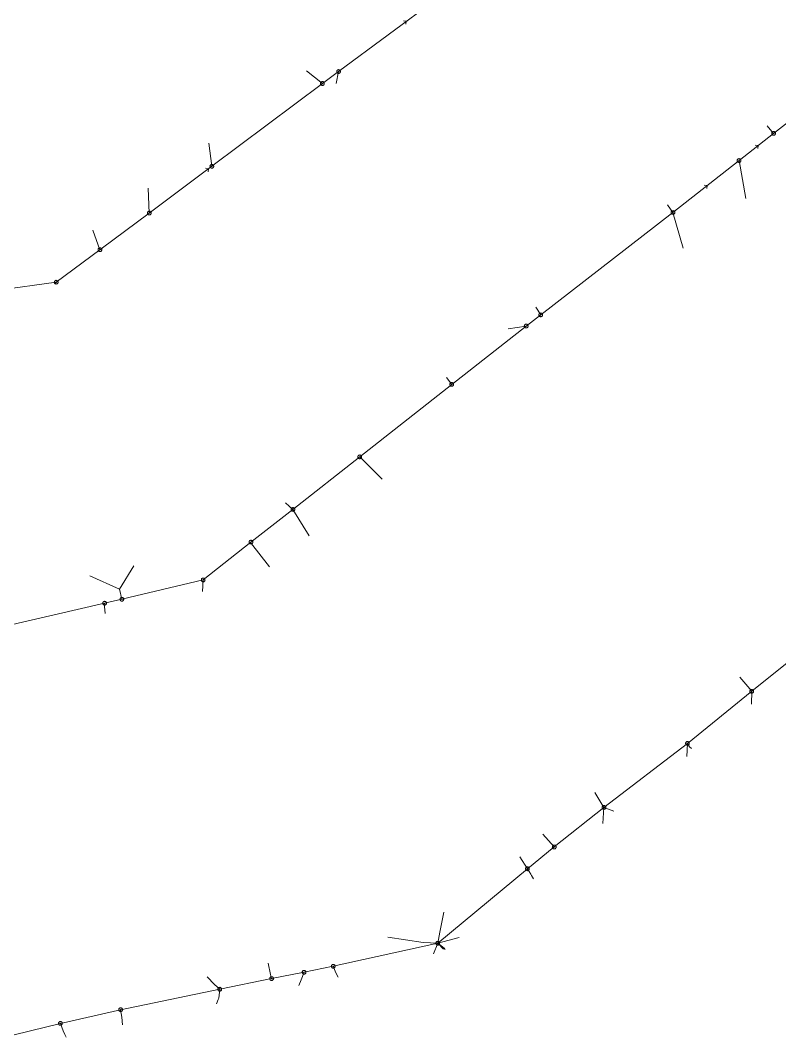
# Model space of a CAD drawing. Header units: metres. Extents: x 25504150 to 25508618, y 6694193 to 6702753.
# Drawn here: x 25504740.4 to 25504928, y 6698238.2 to 6698489.6 of the extents above; entities that cross this region are included whole.
import ezdxf

# ---------------------------------------------------------------- set-up
doc = ezdxf.new("R2010")
doc.units = ezdxf.units.M
for name, pattern in [('Sewer_node', [0]), ('Viemariputket', [0]), ('Viemarivarusteet', [0])]:
    doc.linetypes.add(name, pattern=pattern)
for name, color, linetype, lineweight in [('Sewer_node', 7, 'Sewer_node', 0), ('Viemariputket', 7, 'Viemariputket', 0), ('Viemarivarusteet', 7, 'Viemarivarusteet', 0)]:
    doc.layers.add(name, color=color, linetype=linetype, lineweight=lineweight)

msp = doc.modelspace()

# ---------------------------------------------------------------- linework, layer by layer
at = {"layer": 'Sewer_node', "color": 46, "linetype": 'Continuous', "true_color": 0x7f5f00, "flags": 128}
for points in [[(25504835.65, 6698488.62), (25504835.75, 6698489.36), (25504835.02, 6698489.47)], [(25504922.57, 6698457.95), (25504922.66, 6698458.7), (25504921.92, 6698458.79)], [(25504786.82, 6698452.24), (25504786.92, 6698452.98), (25504786.18, 6698453.08)], [(25504910.02, 6698448.08), (25504910.1, 6698448.83), (25504909.36, 6698448.92)]]:
    msp.add_lwpolyline(points, dxfattribs=at)
for points, elevation in [([(25504819.47, 6698476.97), (25504819.46, 6698477.04), (25504819.45, 6698477.11), (25504819.42, 6698477.18), (25504819.38, 6698477.24), (25504819.34, 6698477.3), (25504819.28, 6698477.34), (25504819.22, 6698477.38), (25504819.15, 6698477.41), (25504819.08, 6698477.42), (25504819.01, 6698477.43), (25504818.94, 6698477.42), (25504818.87, 6698477.41), (25504818.8, 6698477.38), (25504818.74, 6698477.34), (25504818.68, 6698477.3), (25504818.64, 6698477.24), (25504818.6, 6698477.18), (25504818.57, 6698477.11), (25504818.56, 6698477.04), (25504818.55, 6698476.97), (25504818.56, 6698476.9), (25504818.57, 6698476.83), (25504818.6, 6698476.76), (25504818.64, 6698476.7), (25504818.68, 6698476.64), (25504818.74, 6698476.6), (25504818.8, 6698476.56), (25504818.87, 6698476.53), (25504818.94, 6698476.52), (25504819.01, 6698476.51), (25504819.08, 6698476.52), (25504819.15, 6698476.53), (25504819.22, 6698476.56), (25504819.28, 6698476.6), (25504819.34, 6698476.64), (25504819.38, 6698476.7), (25504819.42, 6698476.76), (25504819.45, 6698476.83), (25504819.46, 6698476.9)], 40.3), ([(25504815.5, 6698474.01), (25504815.49, 6698474.08), (25504815.48, 6698474.16), (25504815.45, 6698474.22), (25504815.41, 6698474.29), (25504815.36, 6698474.34), (25504815.31, 6698474.39), (25504815.24, 6698474.43), (25504815.18, 6698474.46), (25504815.1, 6698474.47), (25504815.03, 6698474.48), (25504814.96, 6698474.47), (25504814.88, 6698474.46), (25504814.82, 6698474.43), (25504814.75, 6698474.39), (25504814.7, 6698474.34), (25504814.65, 6698474.29), (25504814.61, 6698474.22), (25504814.58, 6698474.16), (25504814.57, 6698474.08), (25504814.56, 6698474.01), (25504814.57, 6698473.94), (25504814.58, 6698473.86), (25504814.61, 6698473.8), (25504814.65, 6698473.73), (25504814.7, 6698473.68), (25504814.75, 6698473.63), (25504814.82, 6698473.59), (25504814.88, 6698473.56), (25504814.96, 6698473.55), (25504815.03, 6698473.54), (25504815.1, 6698473.55), (25504815.18, 6698473.56), (25504815.24, 6698473.59), (25504815.31, 6698473.63), (25504815.36, 6698473.68), (25504815.41, 6698473.73), (25504815.45, 6698473.8), (25504815.48, 6698473.86), (25504815.49, 6698473.94)], 38.3), ([(25504918.41, 6698455), (25504918.4, 6698455.07), (25504918.39, 6698455.14), (25504918.36, 6698455.21), (25504918.32, 6698455.27), (25504918.28, 6698455.33), (25504918.22, 6698455.37), (25504918.16, 6698455.41), (25504918.09, 6698455.44), (25504918.02, 6698455.45), (25504917.95, 6698455.46), (25504917.88, 6698455.45), (25504917.81, 6698455.44), (25504917.74, 6698455.41), (25504917.68, 6698455.37), (25504917.62, 6698455.33), (25504917.58, 6698455.27), (25504917.54, 6698455.21), (25504917.51, 6698455.14), (25504917.5, 6698455.07), (25504917.49, 6698455), (25504917.5, 6698454.93), (25504917.51, 6698454.86), (25504917.54, 6698454.79), (25504917.58, 6698454.73), (25504917.62, 6698454.67), (25504917.68, 6698454.63), (25504917.74, 6698454.59), (25504917.81, 6698454.56), (25504917.88, 6698454.55), (25504917.95, 6698454.54), (25504918.02, 6698454.55), (25504918.09, 6698454.56), (25504918.16, 6698454.59), (25504918.22, 6698454.63), (25504918.28, 6698454.67), (25504918.32, 6698454.73), (25504918.36, 6698454.79), (25504918.39, 6698454.86), (25504918.4, 6698454.93)], 39.37), ([(25504788.18, 6698453.58), (25504788.17, 6698453.65), (25504788.16, 6698453.72), (25504788.13, 6698453.79), (25504788.09, 6698453.85), (25504788.05, 6698453.91), (25504787.99, 6698453.95), (25504787.93, 6698453.99), (25504787.86, 6698454.02), (25504787.79, 6698454.03), (25504787.72, 6698454.04), (25504787.65, 6698454.03), (25504787.58, 6698454.02), (25504787.51, 6698453.99), (25504787.45, 6698453.95), (25504787.39, 6698453.91), (25504787.35, 6698453.85), (25504787.31, 6698453.79), (25504787.28, 6698453.72), (25504787.27, 6698453.65), (25504787.26, 6698453.58), (25504787.27, 6698453.51), (25504787.28, 6698453.44), (25504787.31, 6698453.37), (25504787.35, 6698453.31), (25504787.39, 6698453.25), (25504787.45, 6698453.21), (25504787.51, 6698453.17), (25504787.58, 6698453.14), (25504787.65, 6698453.13), (25504787.72, 6698453.12), (25504787.79, 6698453.13), (25504787.86, 6698453.14), (25504787.93, 6698453.17), (25504787.99, 6698453.21), (25504788.05, 6698453.25), (25504788.09, 6698453.31), (25504788.13, 6698453.37), (25504788.16, 6698453.44), (25504788.17, 6698453.51)], 38.53), ([(25504772.72, 6698442.02), (25504772.71, 6698442.09), (25504772.7, 6698442.16), (25504772.67, 6698442.23), (25504772.63, 6698442.29), (25504772.59, 6698442.35), (25504772.53, 6698442.39), (25504772.47, 6698442.43), (25504772.4, 6698442.46), (25504772.33, 6698442.47), (25504772.26, 6698442.48), (25504772.19, 6698442.47), (25504772.12, 6698442.46), (25504772.05, 6698442.43), (25504771.99, 6698442.39), (25504771.93, 6698442.35), (25504771.89, 6698442.29), (25504771.85, 6698442.23), (25504771.82, 6698442.16), (25504771.81, 6698442.09), (25504771.8, 6698442.02), (25504771.81, 6698441.95), (25504771.82, 6698441.88), (25504771.85, 6698441.81), (25504771.89, 6698441.75), (25504771.93, 6698441.69), (25504771.99, 6698441.65), (25504772.05, 6698441.61), (25504772.12, 6698441.58), (25504772.19, 6698441.57), (25504772.26, 6698441.56), (25504772.33, 6698441.57), (25504772.4, 6698441.58), (25504772.47, 6698441.61), (25504772.53, 6698441.65), (25504772.59, 6698441.69), (25504772.63, 6698441.75), (25504772.67, 6698441.81), (25504772.7, 6698441.88), (25504772.71, 6698441.95)], 40.45), ([(25504902.08, 6698442.17), (25504902.07, 6698442.24), (25504902.06, 6698442.31), (25504902.03, 6698442.38), (25504901.99, 6698442.44), (25504901.95, 6698442.5), (25504901.89, 6698442.54), (25504901.83, 6698442.58), (25504901.76, 6698442.61), (25504901.69, 6698442.62), (25504901.62, 6698442.63), (25504901.55, 6698442.62), (25504901.48, 6698442.61), (25504901.41, 6698442.58), (25504901.35, 6698442.54), (25504901.29, 6698442.5), (25504901.25, 6698442.44), (25504901.21, 6698442.38), (25504901.18, 6698442.31), (25504901.17, 6698442.24), (25504901.16, 6698442.17), (25504901.17, 6698442.1), (25504901.18, 6698442.03), (25504901.21, 6698441.96), (25504901.25, 6698441.9), (25504901.29, 6698441.84), (25504901.35, 6698441.8), (25504901.41, 6698441.76), (25504901.48, 6698441.73), (25504901.55, 6698441.72), (25504901.62, 6698441.71), (25504901.69, 6698441.72), (25504901.76, 6698441.73), (25504901.83, 6698441.76), (25504901.89, 6698441.8), (25504901.95, 6698441.84), (25504901.99, 6698441.9), (25504902.03, 6698441.96), (25504902.06, 6698442.03), (25504902.07, 6698442.1)], 39.51), ([(25504760.54, 6698432.99), (25504760.53, 6698433.06), (25504760.52, 6698433.13), (25504760.49, 6698433.2), (25504760.45, 6698433.26), (25504760.41, 6698433.32), (25504760.35, 6698433.36), (25504760.29, 6698433.4), (25504760.22, 6698433.43), (25504760.15, 6698433.44), (25504760.08, 6698433.45), (25504760.01, 6698433.44), (25504759.94, 6698433.43), (25504759.87, 6698433.4), (25504759.81, 6698433.36), (25504759.75, 6698433.32), (25504759.71, 6698433.26), (25504759.67, 6698433.2), (25504759.64, 6698433.13), (25504759.63, 6698433.06), (25504759.62, 6698432.99), (25504759.63, 6698432.92), (25504759.64, 6698432.85), (25504759.67, 6698432.78), (25504759.71, 6698432.72), (25504759.75, 6698432.66), (25504759.81, 6698432.62), (25504759.87, 6698432.58), (25504759.94, 6698432.55), (25504760.01, 6698432.54), (25504760.08, 6698432.53), (25504760.15, 6698432.54), (25504760.22, 6698432.55), (25504760.29, 6698432.58), (25504760.35, 6698432.62), (25504760.41, 6698432.66), (25504760.45, 6698432.72), (25504760.49, 6698432.78), (25504760.52, 6698432.85), (25504760.53, 6698432.92)], 38.84), ([(25504749.73, 6698424.97), (25504749.72, 6698425.04), (25504749.71, 6698425.11), (25504749.68, 6698425.18), (25504749.64, 6698425.24), (25504749.6, 6698425.3), (25504749.54, 6698425.34), (25504749.48, 6698425.38), (25504749.41, 6698425.41), (25504749.34, 6698425.42), (25504749.27, 6698425.43), (25504749.2, 6698425.42), (25504749.13, 6698425.41), (25504749.06, 6698425.38), (25504749, 6698425.34), (25504748.94, 6698425.3), (25504748.9, 6698425.24), (25504748.86, 6698425.18), (25504748.83, 6698425.11), (25504748.82, 6698425.04), (25504748.81, 6698424.97), (25504748.82, 6698424.9), (25504748.83, 6698424.83), (25504748.86, 6698424.76), (25504748.9, 6698424.7), (25504748.94, 6698424.64), (25504749, 6698424.6), (25504749.06, 6698424.56), (25504749.13, 6698424.53), (25504749.2, 6698424.52), (25504749.27, 6698424.51), (25504749.34, 6698424.52), (25504749.41, 6698424.53), (25504749.48, 6698424.56), (25504749.54, 6698424.6), (25504749.6, 6698424.64), (25504749.64, 6698424.7), (25504749.68, 6698424.76), (25504749.71, 6698424.83), (25504749.72, 6698424.9)], 40.76), ([(25504869.41, 6698416.9), (25504869.4, 6698416.97), (25504869.39, 6698417.04), (25504869.36, 6698417.11), (25504869.32, 6698417.17), (25504869.28, 6698417.23), (25504869.22, 6698417.27), (25504869.16, 6698417.31), (25504869.09, 6698417.34), (25504869.02, 6698417.35), (25504868.95, 6698417.36), (25504868.88, 6698417.35), (25504868.81, 6698417.34), (25504868.74, 6698417.31), (25504868.68, 6698417.27), (25504868.62, 6698417.23), (25504868.58, 6698417.17), (25504868.54, 6698417.11), (25504868.51, 6698417.04), (25504868.5, 6698416.97), (25504868.49, 6698416.9), (25504868.5, 6698416.83), (25504868.51, 6698416.76), (25504868.54, 6698416.69), (25504868.58, 6698416.63), (25504868.62, 6698416.57), (25504868.68, 6698416.53), (25504868.74, 6698416.49), (25504868.81, 6698416.46), (25504868.88, 6698416.45), (25504868.95, 6698416.44), (25504869.02, 6698416.45), (25504869.09, 6698416.46), (25504869.16, 6698416.49), (25504869.22, 6698416.53), (25504869.28, 6698416.57), (25504869.32, 6698416.63), (25504869.36, 6698416.69), (25504869.39, 6698416.76), (25504869.4, 6698416.83)], 38.08), ([(25504865.82, 6698414.13), (25504865.81, 6698414.2), (25504865.8, 6698414.27), (25504865.77, 6698414.34), (25504865.73, 6698414.4), (25504865.69, 6698414.46), (25504865.63, 6698414.5), (25504865.57, 6698414.54), (25504865.5, 6698414.57), (25504865.43, 6698414.58), (25504865.36, 6698414.59), (25504865.29, 6698414.58), (25504865.22, 6698414.57), (25504865.15, 6698414.54), (25504865.09, 6698414.5), (25504865.03, 6698414.46), (25504864.99, 6698414.4), (25504864.95, 6698414.34), (25504864.92, 6698414.27), (25504864.91, 6698414.2), (25504864.9, 6698414.13), (25504864.91, 6698414.06), (25504864.92, 6698413.99), (25504864.95, 6698413.92), (25504864.99, 6698413.86), (25504865.03, 6698413.8), (25504865.09, 6698413.76), (25504865.15, 6698413.72), (25504865.22, 6698413.69), (25504865.29, 6698413.68), (25504865.36, 6698413.67), (25504865.43, 6698413.68), (25504865.5, 6698413.69), (25504865.57, 6698413.72), (25504865.63, 6698413.76), (25504865.69, 6698413.8), (25504865.73, 6698413.86), (25504865.77, 6698413.92), (25504865.8, 6698413.99), (25504865.81, 6698414.06)], 39.95), ([(25504847.42, 6698399.73), (25504847.41, 6698399.8), (25504847.4, 6698399.87), (25504847.37, 6698399.94), (25504847.33, 6698400), (25504847.29, 6698400.06), (25504847.23, 6698400.1), (25504847.17, 6698400.14), (25504847.1, 6698400.17), (25504847.03, 6698400.18), (25504846.96, 6698400.19), (25504846.89, 6698400.18), (25504846.82, 6698400.17), (25504846.75, 6698400.14), (25504846.69, 6698400.1), (25504846.63, 6698400.06), (25504846.59, 6698400), (25504846.55, 6698399.94), (25504846.52, 6698399.87), (25504846.51, 6698399.8), (25504846.5, 6698399.73), (25504846.51, 6698399.66), (25504846.52, 6698399.59), (25504846.55, 6698399.52), (25504846.59, 6698399.46), (25504846.63, 6698399.4), (25504846.69, 6698399.36), (25504846.75, 6698399.32), (25504846.82, 6698399.29), (25504846.89, 6698399.28), (25504846.96, 6698399.27), (25504847.03, 6698399.28), (25504847.1, 6698399.29), (25504847.17, 6698399.32), (25504847.23, 6698399.36), (25504847.29, 6698399.4), (25504847.33, 6698399.46), (25504847.37, 6698399.52), (25504847.4, 6698399.59), (25504847.41, 6698399.66)], 38.17), ([(25504824.71, 6698381.85), (25504824.7, 6698381.92), (25504824.69, 6698381.99), (25504824.66, 6698382.06), (25504824.62, 6698382.12), (25504824.58, 6698382.18), (25504824.52, 6698382.22), (25504824.46, 6698382.26), (25504824.39, 6698382.29), (25504824.32, 6698382.3), (25504824.25, 6698382.31), (25504824.18, 6698382.3), (25504824.11, 6698382.29), (25504824.04, 6698382.26), (25504823.98, 6698382.22), (25504823.92, 6698382.18), (25504823.88, 6698382.12), (25504823.84, 6698382.06), (25504823.81, 6698381.99), (25504823.8, 6698381.92), (25504823.79, 6698381.85), (25504823.8, 6698381.78), (25504823.81, 6698381.71), (25504823.84, 6698381.64), (25504823.88, 6698381.58), (25504823.92, 6698381.52), (25504823.98, 6698381.48), (25504824.04, 6698381.44), (25504824.11, 6698381.41), (25504824.18, 6698381.4), (25504824.25, 6698381.39), (25504824.32, 6698381.4), (25504824.39, 6698381.41), (25504824.46, 6698381.44), (25504824.52, 6698381.48), (25504824.58, 6698381.52), (25504824.62, 6698381.58), (25504824.66, 6698381.64), (25504824.69, 6698381.71), (25504824.7, 6698381.78)], 41.55), ([(25504808.21, 6698368.86), (25504808.2, 6698368.93), (25504808.19, 6698369), (25504808.16, 6698369.07), (25504808.12, 6698369.13), (25504808.08, 6698369.19), (25504808.02, 6698369.23), (25504807.96, 6698369.27), (25504807.89, 6698369.3), (25504807.82, 6698369.31), (25504807.75, 6698369.32), (25504807.68, 6698369.31), (25504807.61, 6698369.3), (25504807.54, 6698369.27), (25504807.48, 6698369.23), (25504807.42, 6698369.19), (25504807.38, 6698369.13), (25504807.34, 6698369.07), (25504807.31, 6698369), (25504807.3, 6698368.93), (25504807.29, 6698368.86), (25504807.3, 6698368.79), (25504807.31, 6698368.72), (25504807.34, 6698368.65), (25504807.38, 6698368.59), (25504807.42, 6698368.53), (25504807.48, 6698368.49), (25504807.54, 6698368.45), (25504807.61, 6698368.42), (25504807.68, 6698368.41), (25504807.75, 6698368.4), (25504807.82, 6698368.41), (25504807.89, 6698368.42), (25504807.96, 6698368.45), (25504808.02, 6698368.49), (25504808.08, 6698368.53), (25504808.12, 6698368.59), (25504808.16, 6698368.65), (25504808.19, 6698368.72), (25504808.2, 6698368.79)], 41.13), ([(25504786.03, 6698351.46), (25504786.02, 6698351.53), (25504786.01, 6698351.6), (25504785.98, 6698351.67), (25504785.94, 6698351.73), (25504785.9, 6698351.79), (25504785.84, 6698351.83), (25504785.78, 6698351.87), (25504785.71, 6698351.9), (25504785.64, 6698351.91), (25504785.57, 6698351.92), (25504785.5, 6698351.91), (25504785.43, 6698351.9), (25504785.36, 6698351.87), (25504785.3, 6698351.83), (25504785.24, 6698351.79), (25504785.2, 6698351.73), (25504785.16, 6698351.67), (25504785.13, 6698351.6), (25504785.12, 6698351.53), (25504785.11, 6698351.46), (25504785.12, 6698351.39), (25504785.13, 6698351.32), (25504785.16, 6698351.25), (25504785.2, 6698351.19), (25504785.24, 6698351.13), (25504785.3, 6698351.09), (25504785.36, 6698351.05), (25504785.43, 6698351.02), (25504785.5, 6698351.01), (25504785.57, 6698351), (25504785.64, 6698351.01), (25504785.71, 6698351.02), (25504785.78, 6698351.05), (25504785.84, 6698351.09), (25504785.9, 6698351.13), (25504785.94, 6698351.19), (25504785.98, 6698351.25), (25504786.01, 6698351.32), (25504786.02, 6698351.39)], 40.54), ([(25504765.95, 6698346.69), (25504765.94, 6698346.76), (25504765.93, 6698346.83), (25504765.9, 6698346.9), (25504765.86, 6698346.96), (25504765.82, 6698347.02), (25504765.76, 6698347.06), (25504765.7, 6698347.1), (25504765.63, 6698347.13), (25504765.56, 6698347.14), (25504765.49, 6698347.15), (25504765.42, 6698347.14), (25504765.35, 6698347.13), (25504765.28, 6698347.1), (25504765.22, 6698347.06), (25504765.16, 6698347.02), (25504765.12, 6698346.96), (25504765.08, 6698346.9), (25504765.05, 6698346.83), (25504765.04, 6698346.76), (25504765.03, 6698346.69), (25504765.04, 6698346.62), (25504765.05, 6698346.55), (25504765.08, 6698346.48), (25504765.12, 6698346.42), (25504765.16, 6698346.36), (25504765.22, 6698346.32), (25504765.28, 6698346.28), (25504765.35, 6698346.25), (25504765.42, 6698346.24), (25504765.49, 6698346.23), (25504765.56, 6698346.24), (25504765.63, 6698346.25), (25504765.7, 6698346.28), (25504765.76, 6698346.32), (25504765.82, 6698346.36), (25504765.86, 6698346.42), (25504765.9, 6698346.48), (25504765.93, 6698346.55), (25504765.94, 6698346.62)], 40.48), ([(25504921.53, 6698323.97), (25504921.52, 6698324.04), (25504921.51, 6698324.11), (25504921.48, 6698324.18), (25504921.44, 6698324.24), (25504921.4, 6698324.3), (25504921.34, 6698324.34), (25504921.28, 6698324.38), (25504921.21, 6698324.41), (25504921.14, 6698324.42), (25504921.07, 6698324.43), (25504921, 6698324.42), (25504920.93, 6698324.41), (25504920.86, 6698324.38), (25504920.8, 6698324.34), (25504920.74, 6698324.3), (25504920.7, 6698324.24), (25504920.66, 6698324.18), (25504920.63, 6698324.11), (25504920.62, 6698324.04), (25504920.61, 6698323.97), (25504920.62, 6698323.9), (25504920.63, 6698323.83), (25504920.66, 6698323.76), (25504920.7, 6698323.7), (25504920.74, 6698323.64), (25504920.8, 6698323.6), (25504920.86, 6698323.56), (25504920.93, 6698323.53), (25504921, 6698323.52), (25504921.07, 6698323.51), (25504921.14, 6698323.52), (25504921.21, 6698323.53), (25504921.28, 6698323.56), (25504921.34, 6698323.6), (25504921.4, 6698323.64), (25504921.44, 6698323.7), (25504921.48, 6698323.76), (25504921.51, 6698323.83), (25504921.52, 6698323.9)], 40.14), ([(25504905.66, 6698311.11), (25504905.65, 6698311.18), (25504905.64, 6698311.25), (25504905.61, 6698311.32), (25504905.57, 6698311.38), (25504905.53, 6698311.44), (25504905.47, 6698311.48), (25504905.41, 6698311.52), (25504905.34, 6698311.55), (25504905.27, 6698311.56), (25504905.2, 6698311.57), (25504905.13, 6698311.56), (25504905.06, 6698311.55), (25504904.99, 6698311.52), (25504904.93, 6698311.48), (25504904.87, 6698311.44), (25504904.83, 6698311.38), (25504904.79, 6698311.32), (25504904.76, 6698311.25), (25504904.75, 6698311.18), (25504904.74, 6698311.11), (25504904.75, 6698311.04), (25504904.76, 6698310.97), (25504904.79, 6698310.9), (25504904.83, 6698310.84), (25504904.87, 6698310.78), (25504904.93, 6698310.74), (25504904.99, 6698310.7), (25504905.06, 6698310.67), (25504905.13, 6698310.66), (25504905.2, 6698310.65), (25504905.27, 6698310.66), (25504905.34, 6698310.67), (25504905.41, 6698310.7), (25504905.47, 6698310.74), (25504905.53, 6698310.78), (25504905.57, 6698310.84), (25504905.61, 6698310.9), (25504905.64, 6698310.97), (25504905.65, 6698311.04)], 40.39), ([(25504885.02, 6698295.31), (25504885.01, 6698295.38), (25504885, 6698295.45), (25504884.97, 6698295.52), (25504884.93, 6698295.58), (25504884.89, 6698295.64), (25504884.83, 6698295.68), (25504884.77, 6698295.72), (25504884.7, 6698295.75), (25504884.63, 6698295.76), (25504884.56, 6698295.77), (25504884.49, 6698295.76), (25504884.42, 6698295.75), (25504884.35, 6698295.72), (25504884.29, 6698295.68), (25504884.23, 6698295.64), (25504884.19, 6698295.58), (25504884.15, 6698295.52), (25504884.12, 6698295.45), (25504884.11, 6698295.38), (25504884.1, 6698295.31), (25504884.11, 6698295.24), (25504884.12, 6698295.17), (25504884.15, 6698295.1), (25504884.19, 6698295.04), (25504884.23, 6698294.98), (25504884.29, 6698294.94), (25504884.35, 6698294.9), (25504884.42, 6698294.87), (25504884.49, 6698294.86), (25504884.56, 6698294.85), (25504884.63, 6698294.86), (25504884.7, 6698294.87), (25504884.77, 6698294.9), (25504884.83, 6698294.94), (25504884.89, 6698294.98), (25504884.93, 6698295.04), (25504884.97, 6698295.1), (25504885, 6698295.17), (25504885.01, 6698295.24)], 40.53), ([(25504872.76, 6698285.55), (25504872.75, 6698285.62), (25504872.74, 6698285.7), (25504872.71, 6698285.76), (25504872.67, 6698285.83), (25504872.62, 6698285.88), (25504872.57, 6698285.93), (25504872.5, 6698285.97), (25504872.44, 6698286), (25504872.36, 6698286.01), (25504872.29, 6698286.02), (25504872.22, 6698286.01), (25504872.14, 6698286), (25504872.08, 6698285.97), (25504872.01, 6698285.93), (25504871.96, 6698285.88), (25504871.91, 6698285.83), (25504871.87, 6698285.76), (25504871.84, 6698285.7), (25504871.83, 6698285.62), (25504871.82, 6698285.55), (25504871.83, 6698285.48), (25504871.84, 6698285.4), (25504871.87, 6698285.34), (25504871.91, 6698285.27), (25504871.96, 6698285.22), (25504872.01, 6698285.17), (25504872.08, 6698285.13), (25504872.14, 6698285.1), (25504872.22, 6698285.09), (25504872.29, 6698285.08), (25504872.36, 6698285.09), (25504872.44, 6698285.1), (25504872.5, 6698285.13), (25504872.57, 6698285.17), (25504872.62, 6698285.22), (25504872.67, 6698285.27), (25504872.71, 6698285.34), (25504872.74, 6698285.4), (25504872.75, 6698285.48)], 40.53), ([(25504866.13, 6698280.16), (25504866.12, 6698280.23), (25504866.11, 6698280.3), (25504866.08, 6698280.37), (25504866.04, 6698280.43), (25504866, 6698280.49), (25504865.94, 6698280.53), (25504865.88, 6698280.57), (25504865.81, 6698280.6), (25504865.74, 6698280.61), (25504865.67, 6698280.62), (25504865.6, 6698280.61), (25504865.53, 6698280.6), (25504865.46, 6698280.57), (25504865.4, 6698280.53), (25504865.34, 6698280.49), (25504865.3, 6698280.43), (25504865.26, 6698280.37), (25504865.23, 6698280.3), (25504865.22, 6698280.23), (25504865.21, 6698280.16), (25504865.22, 6698280.09), (25504865.23, 6698280.02), (25504865.26, 6698279.95), (25504865.3, 6698279.89), (25504865.34, 6698279.83), (25504865.4, 6698279.79), (25504865.46, 6698279.75), (25504865.53, 6698279.72), (25504865.6, 6698279.71), (25504865.67, 6698279.7), (25504865.74, 6698279.71), (25504865.81, 6698279.72), (25504865.88, 6698279.75), (25504865.94, 6698279.79), (25504866, 6698279.83), (25504866.04, 6698279.89), (25504866.08, 6698279.95), (25504866.11, 6698280.02), (25504866.12, 6698280.09)], 40.61), ([(25504843.96, 6698261.79), (25504843.95, 6698261.86), (25504843.94, 6698261.93), (25504843.91, 6698262), (25504843.87, 6698262.06), (25504843.83, 6698262.12), (25504843.77, 6698262.16), (25504843.71, 6698262.2), (25504843.64, 6698262.23), (25504843.57, 6698262.24), (25504843.5, 6698262.25), (25504843.43, 6698262.24), (25504843.36, 6698262.23), (25504843.29, 6698262.2), (25504843.23, 6698262.16), (25504843.17, 6698262.12), (25504843.13, 6698262.06), (25504843.09, 6698262), (25504843.06, 6698261.93), (25504843.05, 6698261.86), (25504843.04, 6698261.79), (25504843.05, 6698261.72), (25504843.06, 6698261.65), (25504843.09, 6698261.58), (25504843.13, 6698261.52), (25504843.17, 6698261.46), (25504843.23, 6698261.42), (25504843.29, 6698261.38), (25504843.36, 6698261.35), (25504843.43, 6698261.34), (25504843.5, 6698261.33), (25504843.57, 6698261.34), (25504843.64, 6698261.35), (25504843.71, 6698261.38), (25504843.77, 6698261.42), (25504843.83, 6698261.46), (25504843.87, 6698261.52), (25504843.91, 6698261.58), (25504843.94, 6698261.65), (25504843.95, 6698261.72)], 40.65), ([(25504818.16, 6698256.12), (25504818.15, 6698256.19), (25504818.14, 6698256.26), (25504818.11, 6698256.33), (25504818.07, 6698256.39), (25504818.03, 6698256.45), (25504817.97, 6698256.49), (25504817.91, 6698256.53), (25504817.84, 6698256.56), (25504817.77, 6698256.57), (25504817.7, 6698256.58), (25504817.63, 6698256.57), (25504817.56, 6698256.56), (25504817.49, 6698256.53), (25504817.43, 6698256.49), (25504817.37, 6698256.45), (25504817.33, 6698256.39), (25504817.29, 6698256.33), (25504817.26, 6698256.26), (25504817.25, 6698256.19), (25504817.24, 6698256.12), (25504817.25, 6698256.05), (25504817.26, 6698255.98), (25504817.29, 6698255.91), (25504817.33, 6698255.85), (25504817.37, 6698255.79), (25504817.43, 6698255.75), (25504817.49, 6698255.71), (25504817.56, 6698255.68), (25504817.63, 6698255.67), (25504817.7, 6698255.66), (25504817.77, 6698255.67), (25504817.84, 6698255.68), (25504817.91, 6698255.71), (25504817.97, 6698255.75), (25504818.03, 6698255.79), (25504818.07, 6698255.85), (25504818.11, 6698255.91), (25504818.14, 6698255.98), (25504818.15, 6698256.05)], 40.72), ([(25504810.96, 6698254.61), (25504810.95, 6698254.68), (25504810.94, 6698254.75), (25504810.91, 6698254.82), (25504810.87, 6698254.88), (25504810.83, 6698254.94), (25504810.77, 6698254.98), (25504810.71, 6698255.02), (25504810.64, 6698255.05), (25504810.57, 6698255.06), (25504810.5, 6698255.07), (25504810.43, 6698255.06), (25504810.36, 6698255.05), (25504810.29, 6698255.02), (25504810.23, 6698254.98), (25504810.17, 6698254.94), (25504810.13, 6698254.88), (25504810.09, 6698254.82), (25504810.06, 6698254.75), (25504810.05, 6698254.68), (25504810.04, 6698254.61), (25504810.05, 6698254.54), (25504810.06, 6698254.47), (25504810.09, 6698254.4), (25504810.13, 6698254.34), (25504810.17, 6698254.28), (25504810.23, 6698254.24), (25504810.29, 6698254.2), (25504810.36, 6698254.17), (25504810.43, 6698254.16), (25504810.5, 6698254.15), (25504810.57, 6698254.16), (25504810.64, 6698254.17), (25504810.71, 6698254.2), (25504810.77, 6698254.24), (25504810.83, 6698254.28), (25504810.87, 6698254.34), (25504810.91, 6698254.4), (25504810.94, 6698254.47), (25504810.95, 6698254.54)], 40.74), ([(25504802.93, 6698253.07), (25504802.92, 6698253.14), (25504802.91, 6698253.21), (25504802.88, 6698253.28), (25504802.84, 6698253.34), (25504802.8, 6698253.4), (25504802.74, 6698253.44), (25504802.68, 6698253.48), (25504802.61, 6698253.51), (25504802.54, 6698253.52), (25504802.47, 6698253.53), (25504802.4, 6698253.52), (25504802.33, 6698253.51), (25504802.26, 6698253.48), (25504802.2, 6698253.44), (25504802.14, 6698253.4), (25504802.1, 6698253.34), (25504802.06, 6698253.28), (25504802.03, 6698253.21), (25504802.02, 6698253.14), (25504802.01, 6698253.07), (25504802.02, 6698253), (25504802.03, 6698252.93), (25504802.06, 6698252.86), (25504802.1, 6698252.8), (25504802.14, 6698252.74), (25504802.2, 6698252.7), (25504802.26, 6698252.66), (25504802.33, 6698252.63), (25504802.4, 6698252.62), (25504802.47, 6698252.61), (25504802.54, 6698252.62), (25504802.61, 6698252.63), (25504802.68, 6698252.66), (25504802.74, 6698252.7), (25504802.8, 6698252.74), (25504802.84, 6698252.8), (25504802.88, 6698252.86), (25504802.91, 6698252.93), (25504802.92, 6698253)], 40.74), ([(25504790.14, 6698250.44), (25504790.13, 6698250.51), (25504790.12, 6698250.59), (25504790.09, 6698250.65), (25504790.05, 6698250.72), (25504790, 6698250.77), (25504789.95, 6698250.82), (25504789.88, 6698250.86), (25504789.82, 6698250.89), (25504789.74, 6698250.9), (25504789.67, 6698250.91), (25504789.6, 6698250.9), (25504789.52, 6698250.89), (25504789.46, 6698250.86), (25504789.39, 6698250.82), (25504789.34, 6698250.77), (25504789.29, 6698250.72), (25504789.25, 6698250.65), (25504789.22, 6698250.59), (25504789.21, 6698250.51), (25504789.2, 6698250.44), (25504789.21, 6698250.37), (25504789.22, 6698250.29), (25504789.25, 6698250.23), (25504789.29, 6698250.16), (25504789.34, 6698250.11), (25504789.39, 6698250.06), (25504789.46, 6698250.02), (25504789.52, 6698249.99), (25504789.6, 6698249.98), (25504789.67, 6698249.97), (25504789.74, 6698249.98), (25504789.82, 6698249.99), (25504789.88, 6698250.02), (25504789.95, 6698250.06), (25504790, 6698250.11), (25504790.05, 6698250.16), (25504790.09, 6698250.23), (25504790.12, 6698250.29), (25504790.13, 6698250.37)], 40.77), ([(25504765.64, 6698245.39), (25504765.63, 6698245.46), (25504765.62, 6698245.53), (25504765.59, 6698245.6), (25504765.55, 6698245.66), (25504765.51, 6698245.72), (25504765.45, 6698245.76), (25504765.39, 6698245.8), (25504765.32, 6698245.83), (25504765.25, 6698245.84), (25504765.18, 6698245.85), (25504765.11, 6698245.84), (25504765.04, 6698245.83), (25504764.97, 6698245.8), (25504764.91, 6698245.76), (25504764.85, 6698245.72), (25504764.81, 6698245.66), (25504764.77, 6698245.6), (25504764.74, 6698245.53), (25504764.73, 6698245.46), (25504764.72, 6698245.39), (25504764.73, 6698245.32), (25504764.74, 6698245.25), (25504764.77, 6698245.18), (25504764.81, 6698245.12), (25504764.85, 6698245.06), (25504764.91, 6698245.02), (25504764.97, 6698244.98), (25504765.04, 6698244.95), (25504765.11, 6698244.94), (25504765.18, 6698244.93), (25504765.25, 6698244.94), (25504765.32, 6698244.95), (25504765.39, 6698244.98), (25504765.45, 6698245.02), (25504765.51, 6698245.06), (25504765.55, 6698245.12), (25504765.59, 6698245.18), (25504765.62, 6698245.25), (25504765.63, 6698245.32)], 40.92), ([(25504750.77, 6698242), (25504750.76, 6698242.07), (25504750.75, 6698242.14), (25504750.72, 6698242.21), (25504750.68, 6698242.27), (25504750.64, 6698242.33), (25504750.58, 6698242.37), (25504750.52, 6698242.41), (25504750.45, 6698242.44), (25504750.38, 6698242.45), (25504750.31, 6698242.46), (25504750.24, 6698242.45), (25504750.17, 6698242.44), (25504750.1, 6698242.41), (25504750.04, 6698242.37), (25504749.98, 6698242.33), (25504749.94, 6698242.27), (25504749.9, 6698242.21), (25504749.87, 6698242.14), (25504749.86, 6698242.07), (25504749.85, 6698242), (25504749.86, 6698241.93), (25504749.87, 6698241.86), (25504749.9, 6698241.79), (25504749.94, 6698241.73), (25504749.98, 6698241.67), (25504750.04, 6698241.63), (25504750.1, 6698241.59), (25504750.17, 6698241.56), (25504750.24, 6698241.55), (25504750.31, 6698241.54), (25504750.38, 6698241.55), (25504750.45, 6698241.56), (25504750.52, 6698241.59), (25504750.58, 6698241.63), (25504750.64, 6698241.67), (25504750.68, 6698241.73), (25504750.72, 6698241.79), (25504750.75, 6698241.86), (25504750.76, 6698241.93)], 41)]:
    msp.add_lwpolyline(points, close=True, dxfattribs=dict(at, elevation=elevation))
for points in [[(25504926.93, 6698461.7), (25504926.92, 6698461.77), (25504926.91, 6698461.84), (25504926.88, 6698461.91), (25504926.84, 6698461.97), (25504926.8, 6698462.03), (25504926.74, 6698462.07), (25504926.68, 6698462.11), (25504926.61, 6698462.14), (25504926.54, 6698462.15), (25504926.47, 6698462.16), (25504926.4, 6698462.15), (25504926.33, 6698462.14), (25504926.26, 6698462.11), (25504926.2, 6698462.07), (25504926.14, 6698462.03), (25504926.1, 6698461.97), (25504926.06, 6698461.91), (25504926.03, 6698461.84), (25504926.02, 6698461.77), (25504926.01, 6698461.7), (25504926.02, 6698461.63), (25504926.03, 6698461.56), (25504926.06, 6698461.49), (25504926.1, 6698461.43), (25504926.14, 6698461.37), (25504926.2, 6698461.33), (25504926.26, 6698461.29), (25504926.33, 6698461.26), (25504926.4, 6698461.25), (25504926.47, 6698461.24), (25504926.54, 6698461.25), (25504926.61, 6698461.26), (25504926.68, 6698461.29), (25504926.74, 6698461.33), (25504926.8, 6698461.37), (25504926.84, 6698461.43), (25504926.88, 6698461.49), (25504926.91, 6698461.56), (25504926.92, 6698461.63)], [(25504797.83, 6698360.8), (25504797.82, 6698360.87), (25504797.81, 6698360.94), (25504797.78, 6698361.01), (25504797.74, 6698361.07), (25504797.7, 6698361.13), (25504797.64, 6698361.17), (25504797.58, 6698361.21), (25504797.51, 6698361.24), (25504797.44, 6698361.25), (25504797.37, 6698361.26), (25504797.3, 6698361.25), (25504797.23, 6698361.24), (25504797.16, 6698361.21), (25504797.1, 6698361.17), (25504797.04, 6698361.13), (25504797, 6698361.07), (25504796.96, 6698361.01), (25504796.93, 6698360.94), (25504796.92, 6698360.87), (25504796.91, 6698360.8), (25504796.92, 6698360.73), (25504796.93, 6698360.66), (25504796.96, 6698360.59), (25504797, 6698360.53), (25504797.04, 6698360.47), (25504797.1, 6698360.43), (25504797.16, 6698360.39), (25504797.23, 6698360.36), (25504797.3, 6698360.35), (25504797.37, 6698360.34), (25504797.44, 6698360.35), (25504797.51, 6698360.36), (25504797.58, 6698360.39), (25504797.64, 6698360.43), (25504797.7, 6698360.47), (25504797.74, 6698360.53), (25504797.78, 6698360.59), (25504797.81, 6698360.66), (25504797.82, 6698360.73)], [(25504761.68, 6698345.73), (25504761.67, 6698345.8), (25504761.66, 6698345.87), (25504761.63, 6698345.94), (25504761.59, 6698346), (25504761.55, 6698346.06), (25504761.49, 6698346.1), (25504761.43, 6698346.14), (25504761.36, 6698346.17), (25504761.29, 6698346.18), (25504761.22, 6698346.19), (25504761.15, 6698346.18), (25504761.08, 6698346.17), (25504761.01, 6698346.14), (25504760.95, 6698346.1), (25504760.89, 6698346.06), (25504760.85, 6698346), (25504760.81, 6698345.94), (25504760.78, 6698345.87), (25504760.77, 6698345.8), (25504760.76, 6698345.73), (25504760.77, 6698345.66), (25504760.78, 6698345.59), (25504760.81, 6698345.52), (25504760.85, 6698345.46), (25504760.89, 6698345.4), (25504760.95, 6698345.36), (25504761.01, 6698345.32), (25504761.08, 6698345.29), (25504761.15, 6698345.28), (25504761.22, 6698345.27), (25504761.29, 6698345.28), (25504761.36, 6698345.29), (25504761.43, 6698345.32), (25504761.49, 6698345.36), (25504761.55, 6698345.4), (25504761.59, 6698345.46), (25504761.63, 6698345.52), (25504761.66, 6698345.59), (25504761.67, 6698345.66)]]:
    msp.add_lwpolyline(points, close=True, dxfattribs=at)
at = {"layer": 'Viemariputket', "color": 1, "linetype": 'Continuous', "lineweight": 15}
for p, q in [((25504846.34, 6698497.19), (25504819.01, 6698476.97, 38.24)), ((25504815.03, 6698474.01, 38.32), (25504811.08, 6698477.11)), ((25504819.01, 6698476.97, 38.27), (25504815.03, 6698474.01)), ((25504819.01, 6698476.97, 38.45), (25504818.46, 6698473.97, 39.33)), ((25504815.03, 6698474.01), (25504787.72, 6698453.58)), ((25504934.64, 6698468.11), (25504926.47, 6698461.7)), ((25504926.47, 6698461.7), (25504924.88, 6698463.58)), ((25504926.47, 6698461.7), (25504917.95, 6698455)), ((25504787.72, 6698453.58, 38.55), (25504786.94, 6698459.25)), ((25504917.95, 6698455), (25504901.62, 6698442.17)), ((25504917.95, 6698455), (25504919.61, 6698445.62)), ((25504787.72, 6698453.58), (25504772.26, 6698442.02, 38.66)), ((25504772.26, 6698442.02, 38.83), (25504771.99, 6698448.19)), ((25504901.62, 6698442.17), (25504900.26, 6698444.1)), ((25504901.62, 6698442.17), (25504868.95, 6698416.9)), ((25504901.62, 6698442.17), (25504904.11, 6698433.39)), ((25504760.08, 6698432.99, 39.04), (25504758.29, 6698437.81, 39.09)), ((25504760.08, 6698432.99, 38.84), (25504749.27, 6698424.97, 39.01)), ((25504749.27, 6698424.97), (25504722.47, 6698421.29)), ((25504749.27, 6698424.97), (25504748.86, 6698424.54)), ((25504867.71, 6698418.78), (25504868.95, 6698416.9)), ((25504868.95, 6698416.9), (25504865.36, 6698414.13)), ((25504865.36, 6698414.13), (25504846.96, 6698399.73)), ((25504865.36, 6698414.13), (25504860.9, 6698413.43)), ((25504846.96, 6698399.73), (25504824.25, 6698381.85)), ((25504846.96, 6698399.73), (25504845.65, 6698401.45)), ((25504824.25, 6698381.85, 38.3), (25504807.75, 6698368.86, 38.32)), ((25504824.25, 6698381.85), (25504829.82, 6698376.36)), ((25504807.75, 6698368.86, 38.36), (25504805.91, 6698370.48)), ((25504807.75, 6698368.86, 38.33), (25504797.37, 6698360.8, 38.44)), ((25504807.75, 6698368.86, 38.34), (25504811.76, 6698362.33)), ((25504797.37, 6698360.8), (25504785.57, 6698351.46)), ((25504797.27, 6698360.69), (25504801.95, 6698354.67)), ((25504764.9, 6698349.21), (25504757.58, 6698352.51)), ((25504785.57, 6698351.46), (25504765.49, 6698346.69)), ((25504785.57, 6698351.46), (25504785.4, 6698348.64)), ((25504761.22, 6698345.73), (25504736.34, 6698340.01)), ((25504761.09, 6698345.7), (25504761.33, 6698343.22)), ((25504765.49, 6698346.69), (25504761.22, 6698345.73)), ((25504940.01, 6698339.26, 37.69), (25504921.07, 6698323.97, 37.78)), ((25504921.07, 6698323.97, 37.96), (25504918.15, 6698327.46, 38.06)), ((25504921.07, 6698323.97, 37.78), (25504905.2, 6698311.11, 37.83)), ((25504921.07, 6698323.97, 37.86), (25504921.03, 6698320.77, 38.2)), ((25504905.2, 6698311.11, 37.83), (25504884.56, 6698295.31, 37.95)), ((25504905.2, 6698311.11, 37.93), (25504905.06, 6698307.86, 0.32)), ((25504884.56, 6698295.31, 38.37), (25504882.32, 6698298.97, 38.37)), ((25504884.56, 6698295.31, 37.95), (25504872.29, 6698285.55, 38.06)), ((25504884.56, 6698295.31, 37.96), (25504884.28, 6698291.34, 0.32)), ((25504884.56, 6698295.31, 38.09), (25504886.99, 6698294.4, 38.48)), ((25504872.29, 6698285.55, 38.57), (25504869.44, 6698288.72, 38.57)), ((25504872.29, 6698285.55, 38.06), (25504865.67, 6698280.16, 38.1)), ((25504865.67, 6698280.16, 38.57), (25504863.81, 6698283.1, 38.52)), ((25504865.67, 6698280.16, 38.1), (25504843.5, 6698261.79, 38.19)), ((25504843.5, 6698261.79, 38.19), (25504817.7, 6698256.12, 38.28)), ((25504843.5, 6698261.79, 38.45), (25504842.46, 6698259.18, 38.48)), ((25504843.5, 6698261.79, 39.02), (25504848.84, 6698263.18, 39.2)), ((25504843.5, 6698261.79, 39), (25504844.9, 6698260.36, 39.04)), ((25504810.5, 6698254.61, 38.29), (25504802.47, 6698253.07, 38.35)), ((25504817.7, 6698256.12, 38.28), (25504810.5, 6698254.61, 38.29)), ((25504802.47, 6698253.07, 38.35), (25504789.67, 6698250.44, 38.41)), ((25504789.67, 6698250.44, 38.41), (25504765.18, 6698245.39, 38.49)), ((25504765.18, 6698245.39, 38.49), (25504750.31, 6698242, 38.58)), ((25504750.31, 6698242, 38.58), (25504735.13, 6698238.24, 38.64))]:
    msp.add_line(p, q, dxfattribs=at)
at = {"layer": 'Viemariputket', "color": 1, "linetype": 'Continuous', "lineweight": 15, "flags": 128}
msp.add_lwpolyline([(25504765.49, 6698346.69), (25504764.9, 6698349.21), (25504768.45, 6698354.93)], dxfattribs=at)
at = {"layer": 'Viemariputket', "color": 1, "linetype": 'Continuous', "lineweight": 15}
for points in [[(25504772.26, 6698442.02, 38.65), (25504760.35, 6698433.19, 0), (25504760.35, 6698433.19, 0), (25504760.27, 6698433.13, 0), (25504760.27, 6698433.13, 0), (25504760.19, 6698433.07, 0), (25504760.19, 6698433.07, 0), (25504760.08, 6698432.99, 38.84)], [(25504905.2, 6698311.11, 37.94), (25504905.72, 6698310.24, 38), (25504906.17, 6698309.89, 38.2)], [(25504865.67, 6698280.16, 38.28), (25504866.5, 6698278.85, 38.41), (25504866.59, 6698278.67, 38.43), (25504866.69, 6698278.48, 38.41), (25504867.14, 6698277.72, 38.41)], [(25504845.05, 6698269.43, 38.97), (25504844.06, 6698264.53, 38.97), (25504843.5, 6698261.79, 38.77)], [(25504843.5, 6698261.79, 38.96), (25504839.95, 6698261.95, 38.98), (25504831.19, 6698263.27, 38.96)], [(25504843.5, 6698261.79, 39.41), (25504845.08, 6698260.61, 39.5), (25504845.35, 6698260.24, 39.51)], [(25504802.47, 6698253.07, 38.91), (25504802.24, 6698254.09, 38.92), (25504801.66, 6698256.83, 38.91)], [(25504810.5, 6698254.61, 38.51), (25504809.76, 6698252.72, 38.73), (25504809.22, 6698251.37, 38.51)], [(25504817.7, 6698256.12, 38.51), (25504818.35, 6698254.51, 38.64), (25504818.92, 6698253.44, 38.51)], [(25504789.67, 6698250.44, 39.01), (25504788.39, 6698251.64, 39.03), (25504786.52, 6698253.46, 39.01)], [(25504789.67, 6698250.44, 38.62), (25504789.41, 6698248.25, 38.77), (25504789.26, 6698247.86, 38.78), (25504788.85, 6698246.8, 38.77)], [(25504765.18, 6698245.39, 38.69), (25504765.48, 6698243.57, 38.96), (25504765.67, 6698241.61, 38.69)], [(25504750.31, 6698242, 38.7), (25504750.96, 6698240.17, 38.79), (25504751.39, 6698239.23, 39.16), (25504751.75, 6698238.6, 38.79)]]:
    msp.add_polyline3d(points, dxfattribs=at)
at = {"layer": 'Viemarivarusteet', "color": 1}
for p in [(25504819.01, 6698476.97, 40.3), (25504815.03, 6698474.01, 38.3), (25504926.47, 6698461.7), (25504917.95, 6698455, 39.37), (25504787.72, 6698453.58, 38.53), (25504772.26, 6698442.02, 40.45), (25504901.62, 6698442.17, 39.51), (25504760.08, 6698432.99, 38.84), (25504749.27, 6698424.97, 40.76), (25504868.95, 6698416.9, 38.08), (25504865.36, 6698414.13, 39.95), (25504846.96, 6698399.73, 38.17), (25504824.25, 6698381.85, 41.55), (25504807.75, 6698368.86, 41.13), (25504797.37, 6698360.8), (25504785.57, 6698351.46, 40.54), (25504761.22, 6698345.73), (25504765.49, 6698346.69, 40.48), (25504921.07, 6698323.97, 40.14), (25504905.2, 6698311.11, 40.39), (25504884.56, 6698295.31, 40.53), (25504872.29, 6698285.55, 40.53), (25504865.67, 6698280.16, 40.61), (25504843.5, 6698261.79, 40.65), (25504810.5, 6698254.61, 40.74), (25504817.7, 6698256.12, 40.72), (25504802.47, 6698253.07, 40.74), (25504789.67, 6698250.44, 40.77), (25504765.18, 6698245.39, 40.92), (25504750.31, 6698242, 41)]:
    msp.add_point(p, dxfattribs=at)

doc.saveas('drawing.dxf')
